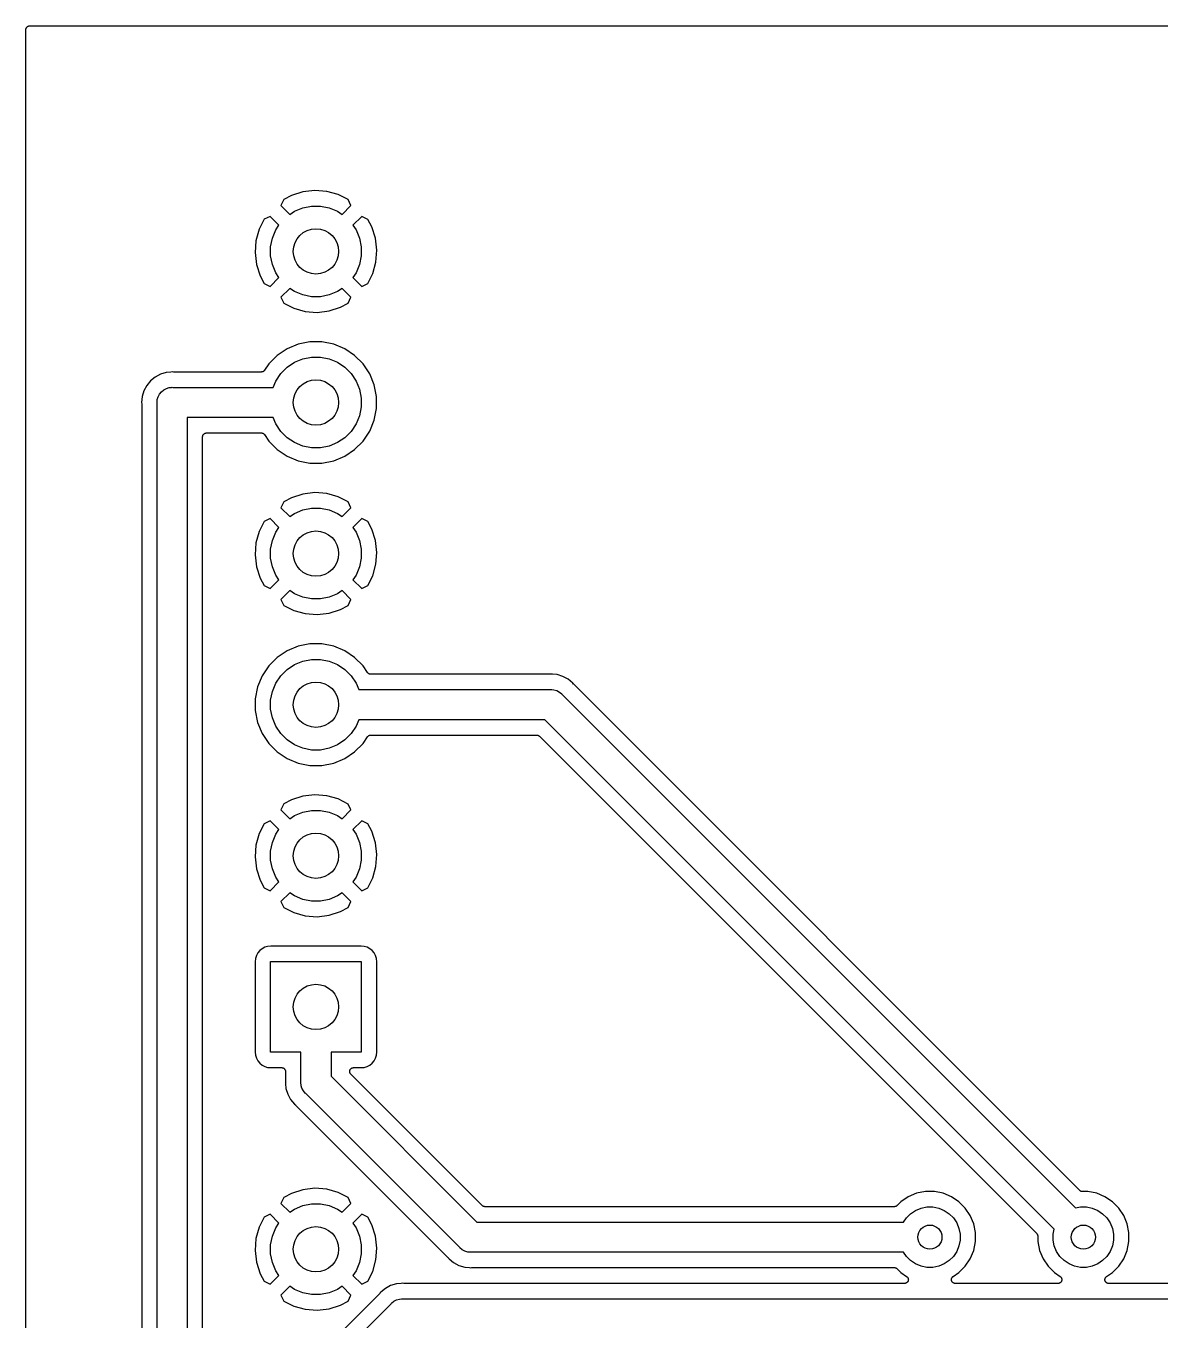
# Model space of a CAD drawing. Extents: x 102 to 177, y -151 to -48.
# Drawn here: x 102.16 to 139.7, y -90.38 to -47.55 of the extents above; entities that cross this region are included whole.
import ezdxf

# ---------------------------------------------------------------- set-up
doc = ezdxf.new("R2010")
doc.units = 0
doc.layers.add('BLACK', color=7, linetype='CONTINUOUS')

msp = doc.modelspace()

# ---------------------------------------------------------------- linework, layer by layer
at = {"layer": 'BLACK', "linetype": 'CONTINUOUS'}
for p, q in [((102.158, -47.6732), (102.159, -47.6613)), ((102.158, -47.6741), (102.158, -47.6732)), ((102.158, -47.6741), (102.158, -47.6741)), ((102.158, -47.6741), (102.158, -47.6741)), ((102.158, -47.675), (102.158, -47.6741)), ((102.158, -150.445), (102.158, -47.675)), ((102.159, -47.6613), (102.161, -47.6495)), ((102.161, -47.6486), (102.164, -47.6372)), ((102.161, -47.649), (102.161, -47.6486)), ((102.161, -47.6495), (102.161, -47.649)), ((102.164, -47.6372), (102.168, -47.6258)), ((102.168, -47.625), (102.174, -47.6145)), ((102.168, -47.6254), (102.168, -47.625)), ((102.168, -47.6258), (102.168, -47.6254)), ((102.174, -47.6145), (102.18, -47.604)), ((102.18, -47.6032), (102.188, -47.5941)), ((102.18, -47.6036), (102.18, -47.6032)), ((102.18, -47.604), (102.18, -47.6036)), ((102.188, -47.5941), (102.196, -47.5849)), ((102.196, -47.5843), (102.205, -47.5768)), ((102.196, -47.5846), (102.196, -47.5843)), ((102.196, -47.5849), (102.196, -47.5846)), ((102.205, -47.5768), (102.215, -47.5692)), ((102.215, -47.5687), (102.226, -47.5632)), ((102.215, -47.569), (102.215, -47.5687)), ((102.215, -47.5692), (102.215, -47.569)), ((102.226, -47.5632), (102.237, -47.5576)), ((102.237, -47.5572), (102.249, -47.5539)), ((102.237, -47.5575), (102.237, -47.5572)), ((102.237, -47.5576), (102.237, -47.5575)), ((102.249, -47.5539), (102.26, -47.5504)), ((102.26, -47.5504), (102.261, -47.5504)), ((102.261, -47.5502), (102.273, -47.5492)), ((102.261, -47.5504), (102.261, -47.5502)), ((102.273, -47.5492), (102.285, -47.548)), ((102.285, -47.548), (177.115, -47.548)), ((111.327, -53.0393), (110.95, -53.1621)), ((111.72, -52.9927), (111.327, -53.0393)), ((112.114, -53.0236), (111.72, -52.9927)), ((112.495, -53.1308), (112.114, -53.0236)), ((110.7, -53.2956), (110.602, -53.493)), ((110.602, -53.493), (110.894, -53.7847)), ((110.95, -53.1621), (110.7, -53.2956)), ((111.322, -53.5676), (111.612, -53.51)), ((111.612, -53.51), (111.908, -53.51)), ((111.908, -53.51), (112.198, -53.5676)), ((112.821, -53.2968), (112.495, -53.1308)), ((112.626, -53.7847), (112.918, -53.493)), ((112.918, -53.493), (112.821, -53.2968)), ((110.047, -53.9491), (109.881, -54.2752)), ((110.243, -53.8522), (110.047, -53.9491)), ((110.535, -54.1439), (110.243, -53.8522)), ((110.894, -53.7847), (111.049, -53.6807)), ((111.049, -53.6807), (111.322, -53.5676)), ((112.198, -53.5676), (112.471, -53.6807)), ((112.471, -53.6807), (112.626, -53.7847)), ((113.277, -53.8522), (112.985, -54.1439)), ((113.474, -53.9498), (113.277, -53.8522)), ((113.608, -54.1996), (113.474, -53.9498)), ((109.881, -54.2752), (109.774, -54.6559)), ((110.318, -54.5725), (110.431, -54.2995)), ((110.431, -54.2995), (110.535, -54.1439)), ((112.985, -54.1439), (113.089, -54.2995)), ((113.089, -54.2995), (113.202, -54.5725)), ((113.731, -54.5769), (113.608, -54.1996)), ((109.774, -54.6559), (109.743, -55.0503)), ((110.26, -54.8623), (110.318, -54.5725)), ((113.202, -54.5725), (113.26, -54.8623)), ((113.777, -54.9697), (113.731, -54.5769)), ((109.743, -55.0503), (109.789, -55.4431)), ((110.26, -55.1577), (110.26, -54.8623)), ((110.318, -55.4475), (110.26, -55.1577)), ((113.26, -55.1577), (113.202, -55.4475)), ((113.26, -54.8623), (113.26, -55.1577)), ((113.746, -55.3641), (113.777, -54.9697)), ((109.789, -55.4431), (109.912, -55.8204)), ((110.431, -55.7205), (110.318, -55.4475)), ((113.202, -55.4475), (113.089, -55.7205)), ((113.639, -55.7448), (113.746, -55.3641)), ((109.912, -55.8204), (110.046, -56.0702)), ((110.046, -56.0702), (110.243, -56.1678)), ((110.243, -56.1678), (110.535, -55.8761)), ((110.535, -55.8761), (110.431, -55.7205)), ((113.089, -55.7205), (112.985, -55.8761)), ((112.985, -55.8761), (113.277, -56.1678)), ((113.277, -56.1678), (113.473, -56.0709)), ((113.473, -56.0709), (113.639, -55.7448)), ((110.894, -56.2353), (110.602, -56.527)), ((110.602, -56.527), (110.699, -56.7232)), ((111.049, -56.3393), (110.894, -56.2353)), ((111.322, -56.4524), (111.049, -56.3393)), ((111.612, -56.51), (111.322, -56.4524)), ((111.908, -56.51), (111.612, -56.51)), ((112.198, -56.4524), (111.908, -56.51)), ((112.471, -56.3393), (112.198, -56.4524)), ((112.626, -56.2353), (112.471, -56.3393)), ((112.918, -56.527), (112.626, -56.2353)), ((112.82, -56.7244), (112.918, -56.527)), ((110.699, -56.7232), (111.025, -56.8892)), ((111.025, -56.8892), (111.406, -56.9964)), ((112.193, -56.9807), (112.57, -56.8579)), ((112.57, -56.8579), (112.82, -56.7244)), ((111.406, -56.9964), (111.8, -57.0273)), ((111.8, -57.0273), (112.193, -56.9807)), ((110.809, -58.2305), (110.48, -58.4503)), ((111.174, -58.0792), (110.809, -58.2305)), ((111.562, -58.002), (111.174, -58.0792)), ((111.958, -58.002), (111.562, -58.002)), ((112.346, -58.0792), (111.958, -58.002)), ((112.711, -58.2305), (112.346, -58.0792)), ((113.04, -58.4503), (112.711, -58.2305)), ((110.48, -58.4503), (110.2, -58.73)), ((111.049, -58.6807), (111.322, -58.5676)), ((111.322, -58.5676), (111.612, -58.51)), ((111.612, -58.51), (111.908, -58.51)), ((111.908, -58.51), (112.198, -58.5676)), ((112.198, -58.5676), (112.471, -58.6807)), ((113.32, -58.73), (113.04, -58.4503)), ((106.612, -59.0742), (106.437, -59.1678)), ((106.802, -59.0166), (106.612, -59.0742)), ((106.957, -59.0014), (106.802, -59.0166)), ((107, -58.9971), (106.957, -59.0014)), ((106.957, -59.0014), (106.957, -59.0014)), ((107.043, -59.0014), (107, -58.9971)), ((107.049, -59.0014), (107.043, -59.0014)), ((107.054, -59.002), (107.049, -59.0014)), ((107.056, -59.002), (107.054, -59.002)), ((109.951, -59.002), (107.056, -59.002)), ((109.962, -59.0008), (109.951, -59.002)), ((109.974, -58.9998), (109.962, -59.0008)), ((109.975, -58.9996), (109.974, -58.9998)), ((109.987, -58.9962), (109.975, -58.9996)), ((109.975, -58.9996), (109.975, -58.9996)), ((109.998, -58.9929), (109.987, -58.9962)), ((109.999, -58.9924), (109.998, -58.9926)), ((109.998, -58.9926), (109.998, -58.9929)), ((110.009, -58.9869), (109.999, -58.9924)), ((110.02, -58.9815), (110.009, -58.9869)), ((110.021, -58.9808), (110.02, -58.9811)), ((110.02, -58.9811), (110.02, -58.9815)), ((110.03, -58.9733), (110.021, -58.9808)), ((110.039, -58.966), (110.03, -58.9733)), ((110.04, -58.9655), (110.039, -58.966)), ((110.048, -58.9561), (110.04, -58.9651)), ((110.04, -58.9651), (110.04, -58.9655)), ((110.055, -58.947), (110.048, -58.9561)), ((110.056, -58.946), (110.055, -58.947)), ((110.2, -58.73), (110.056, -58.9456)), ((110.056, -58.9456), (110.056, -58.946)), ((110.056, -58.946), (110.056, -58.946)), ((110.056, -58.946), (110.056, -58.946)), ((110.431, -59.2995), (110.595, -59.0538)), ((110.595, -59.0538), (110.804, -58.8449)), ((110.804, -58.8449), (111.049, -58.6807)), ((112.471, -58.6807), (112.716, -58.8449)), ((112.716, -58.8449), (112.925, -59.0538)), ((112.925, -59.0538), (113.089, -59.2995)), ((113.539, -59.0589), (113.32, -58.73)), ((113.691, -59.4243), (113.539, -59.0589)), ((106.158, -59.4473), (106.064, -59.6224)), ((106.284, -59.2938), (106.158, -59.4473)), ((106.437, -59.1678), (106.284, -59.2938)), ((106.808, -59.5458), (106.902, -59.5172)), ((106.902, -59.5172), (106.975, -59.51)), ((106.975, -59.51), (107, -59.5076)), ((107, -59.5076), (107.025, -59.51)), ((107.025, -59.51), (110.344, -59.51)), ((110.344, -59.51), (110.431, -59.2995)), ((113.089, -59.2995), (113.202, -59.5725)), ((113.768, -59.8122), (113.691, -59.4243)), ((106.007, -59.8124), (105.987, -60.01)), ((106.064, -59.6224), (106.007, -59.8124)), ((106.498, -60.01), (106.507, -59.912)), ((106.507, -59.912), (106.536, -59.8177)), ((106.536, -59.8177), (106.582, -59.7309)), ((106.582, -59.7309), (106.645, -59.6547)), ((106.645, -59.6547), (106.721, -59.5923)), ((106.721, -59.5923), (106.808, -59.5458)), ((113.202, -59.5725), (113.26, -59.8623)), ((113.26, -59.8623), (113.26, -60.1577)), ((113.768, -60.2078), (113.768, -59.8122)), ((105.987, -60.01), (105.991, -60.0533)), ((105.991, -60.0533), (105.992, -60.0551)), ((105.992, -60.0551), (105.991, -60.0604)), ((105.991, -60.0604), (105.992, -60.0658)), ((105.992, -60.0658), (105.992, -92.9742)), ((106.5, -60.0346), (106.498, -60.01)), ((106.5, -93.0054), (106.5, -60.0346)), ((113.26, -60.1577), (113.202, -60.4475)), ((113.691, -60.5957), (113.768, -60.2078)), ((110.344, -60.51), (107.5, -60.51)), ((107.5, -60.51), (107.5, -92.53)), ((110.431, -60.7205), (110.344, -60.51)), ((110.595, -60.9662), (110.431, -60.7205)), ((113.089, -60.7205), (112.925, -60.9662)), ((113.202, -60.4475), (113.089, -60.7205)), ((113.539, -60.9611), (113.691, -60.5957)), ((108.008, -61.1432), (108.009, -61.1313)), ((108.008, -61.1441), (108.008, -61.1432)), ((108.008, -61.145), (108.008, -61.1441)), ((108.008, -61.1441), (108.008, -61.1441)), ((108.008, -61.1441), (108.008, -61.1441)), ((108.008, -91.895), (108.008, -61.145)), ((108.009, -61.1313), (108.011, -61.1195)), ((108.011, -61.1186), (108.014, -61.1072)), ((108.011, -61.119), (108.011, -61.1186)), ((108.011, -61.1195), (108.011, -61.119)), ((108.014, -61.1072), (108.018, -61.0958)), ((108.018, -61.095), (108.024, -61.0845)), ((108.018, -61.0954), (108.018, -61.095)), ((108.018, -61.0958), (108.018, -61.0954)), ((108.024, -61.0845), (108.03, -61.074)), ((108.03, -61.0732), (108.038, -61.0641)), ((108.03, -61.0736), (108.03, -61.0732)), ((108.03, -61.074), (108.03, -61.0736)), ((108.038, -61.0641), (108.046, -61.0549)), ((108.046, -61.0543), (108.055, -61.0468)), ((108.046, -61.0546), (108.046, -61.0543)), ((108.046, -61.0549), (108.046, -61.0546)), ((108.055, -61.0468), (108.065, -61.0392)), ((108.065, -61.0387), (108.076, -61.0332)), ((108.065, -61.039), (108.065, -61.0387)), ((108.065, -61.0392), (108.065, -61.039)), ((108.076, -61.0332), (108.087, -61.0276)), ((108.087, -61.0272), (108.099, -61.0239)), ((108.087, -61.0275), (108.087, -61.0272)), ((108.087, -61.0276), (108.087, -61.0275)), ((108.099, -61.0239), (108.11, -61.0204)), ((108.11, -61.0204), (108.111, -61.0204)), ((108.111, -61.0202), (108.123, -61.0192)), ((108.111, -61.0204), (108.111, -61.0202)), ((108.123, -61.0192), (108.135, -61.018)), ((108.135, -61.018), (109.951, -61.018)), ((109.951, -61.018), (109.951, -61.018)), ((109.951, -61.018), (109.951, -61.018)), ((109.951, -61.018), (109.951, -61.018)), ((109.951, -61.018), (109.952, -61.018)), ((109.952, -61.018), (109.964, -61.0193)), ((109.964, -61.0193), (109.976, -61.0205)), ((109.976, -61.0205), (109.976, -61.0207)), ((109.976, -61.0207), (109.977, -61.0208)), ((109.977, -61.0208), (109.988, -61.0243)), ((109.988, -61.0243), (110, -61.0278)), ((110, -61.0278), (110, -61.0281)), ((110, -61.0281), (110.001, -61.0283)), ((110.001, -61.0283), (110.011, -61.034)), ((110.011, -61.034), (110.021, -61.0395)), ((110.021, -61.0395), (110.022, -61.0399)), ((110.022, -61.0399), (110.022, -61.0402)), ((110.022, -61.0402), (110.031, -61.0478)), ((110.031, -61.0478), (110.041, -61.0553)), ((110.041, -61.0553), (110.041, -61.0557)), ((110.041, -61.0557), (110.041, -61.0561)), ((110.041, -61.0561), (110.049, -61.0653)), ((110.049, -61.0653), (110.056, -61.0744)), ((110.056, -61.0744), (110.2, -61.29)), ((110.804, -61.1751), (110.595, -60.9662)), ((111.049, -61.3393), (110.804, -61.1751)), ((112.716, -61.1751), (112.471, -61.3393)), ((112.925, -60.9662), (112.716, -61.1751)), ((113.32, -61.29), (113.539, -60.9611)), ((110.2, -61.29), (110.48, -61.5697)), ((110.48, -61.5697), (110.809, -61.7895)), ((111.322, -61.4524), (111.049, -61.3393)), ((111.612, -61.51), (111.322, -61.4524)), ((111.908, -61.51), (111.612, -61.51)), ((112.198, -61.4524), (111.908, -61.51)), ((112.471, -61.3393), (112.198, -61.4524)), ((112.711, -61.7895), (113.04, -61.5697)), ((113.04, -61.5697), (113.32, -61.29)), ((110.809, -61.7895), (111.174, -61.9408)), ((111.174, -61.9408), (111.562, -62.018)), ((111.562, -62.018), (111.958, -62.018)), ((111.958, -62.018), (112.346, -61.9408)), ((112.346, -61.9408), (112.711, -61.7895)), ((110.7, -63.2956), (110.602, -63.493)), ((110.95, -63.1621), (110.7, -63.2956)), ((111.327, -63.0393), (110.95, -63.1621)), ((111.72, -62.9927), (111.327, -63.0393)), ((112.114, -63.0236), (111.72, -62.9927)), ((112.495, -63.1308), (112.114, -63.0236)), ((112.821, -63.2968), (112.495, -63.1308)), ((112.918, -63.493), (112.821, -63.2968)), ((110.602, -63.493), (110.894, -63.7847)), ((110.894, -63.7847), (111.049, -63.6807)), ((111.049, -63.6807), (111.322, -63.5676)), ((111.322, -63.5676), (111.612, -63.51)), ((111.612, -63.51), (111.908, -63.51)), ((111.908, -63.51), (112.198, -63.5676)), ((112.198, -63.5676), (112.471, -63.6807)), ((112.471, -63.6807), (112.626, -63.7847)), ((112.626, -63.7847), (112.918, -63.493)), ((110.047, -63.9491), (109.881, -64.2752)), ((110.243, -63.8522), (110.047, -63.9491)), ((110.535, -64.1439), (110.243, -63.8522)), ((110.431, -64.2995), (110.535, -64.1439)), ((113.277, -63.8522), (112.985, -64.1439)), ((112.985, -64.1439), (113.089, -64.2995)), ((113.474, -63.9498), (113.277, -63.8522)), ((113.608, -64.1996), (113.474, -63.9498)), ((113.731, -64.5769), (113.608, -64.1996)), ((109.774, -64.6559), (109.743, -65.0503)), ((109.881, -64.2752), (109.774, -64.6559)), ((110.26, -64.8623), (110.318, -64.5725)), ((110.318, -64.5725), (110.431, -64.2995)), ((113.089, -64.2995), (113.202, -64.5725)), ((113.202, -64.5725), (113.26, -64.8623)), ((113.777, -64.9697), (113.731, -64.5769)), ((109.743, -65.0503), (109.789, -65.4431)), ((110.26, -65.1577), (110.26, -64.8623)), ((113.26, -64.8623), (113.26, -65.1577)), ((113.746, -65.3641), (113.777, -64.9697)), ((109.789, -65.4431), (109.912, -65.8204)), ((110.318, -65.4475), (110.26, -65.1577)), ((110.431, -65.7205), (110.318, -65.4475)), ((113.202, -65.4475), (113.089, -65.7205)), ((113.26, -65.1577), (113.202, -65.4475)), ((113.639, -65.7448), (113.746, -65.3641)), ((109.912, -65.8204), (110.046, -66.0702)), ((110.243, -66.1678), (110.535, -65.8761)), ((110.535, -65.8761), (110.431, -65.7205)), ((113.089, -65.7205), (112.985, -65.8761)), ((112.985, -65.8761), (113.277, -66.1678)), ((113.473, -66.0709), (113.639, -65.7448)), ((110.046, -66.0702), (110.243, -66.1678)), ((110.894, -66.2353), (110.602, -66.527)), ((111.049, -66.3393), (110.894, -66.2353)), ((111.322, -66.4524), (111.049, -66.3393)), ((112.471, -66.3393), (112.198, -66.4524)), ((112.626, -66.2353), (112.471, -66.3393)), ((112.918, -66.527), (112.626, -66.2353)), ((113.277, -66.1678), (113.473, -66.0709)), ((110.602, -66.527), (110.699, -66.7232)), ((110.699, -66.7232), (111.025, -66.8892)), ((111.612, -66.51), (111.322, -66.4524)), ((111.908, -66.51), (111.612, -66.51)), ((112.198, -66.4524), (111.908, -66.51)), ((112.57, -66.8579), (112.82, -66.7244)), ((112.82, -66.7244), (112.918, -66.527)), ((111.025, -66.8892), (111.406, -66.9964)), ((111.406, -66.9964), (111.8, -67.0273)), ((111.8, -67.0273), (112.193, -66.9807)), ((112.193, -66.9807), (112.57, -66.8579)), ((111.174, -68.0792), (110.809, -68.2305)), ((111.562, -68.002), (111.174, -68.0792)), ((111.958, -68.002), (111.562, -68.002)), ((112.346, -68.0792), (111.958, -68.002)), ((112.711, -68.2305), (112.346, -68.0792)), ((110.48, -68.4503), (110.2, -68.73)), ((110.809, -68.2305), (110.48, -68.4503)), ((111.322, -68.5676), (111.612, -68.51)), ((111.612, -68.51), (111.908, -68.51)), ((111.908, -68.51), (112.198, -68.5676)), ((113.04, -68.4503), (112.711, -68.2305)), ((113.32, -68.73), (113.04, -68.4503)), ((110.2, -68.73), (109.981, -69.0589)), ((110.595, -69.0538), (110.804, -68.8449)), ((110.804, -68.8449), (111.049, -68.6807)), ((111.049, -68.6807), (111.322, -68.5676)), ((112.198, -68.5676), (112.471, -68.6807)), ((112.471, -68.6807), (112.716, -68.8449)), ((112.716, -68.8449), (112.925, -69.0538)), ((113.464, -68.9456), (113.32, -68.73)), ((113.471, -68.9547), (113.464, -68.9456)), ((109.981, -69.0589), (109.829, -69.4243)), ((110.318, -69.5725), (110.431, -69.2995)), ((110.431, -69.2995), (110.595, -69.0538)), ((112.925, -69.0538), (113.089, -69.2995)), ((113.089, -69.2995), (113.176, -69.51)), ((113.479, -68.9639), (113.471, -68.9547)), ((113.479, -68.9642), (113.479, -68.9639)), ((113.479, -68.9647), (113.479, -68.9642)), ((113.489, -68.9722), (113.479, -68.9647)), ((113.498, -68.9798), (113.489, -68.9722)), ((113.498, -68.9801), (113.498, -68.9798)), ((113.499, -68.9805), (113.498, -68.9801)), ((113.509, -68.9861), (113.499, -68.9805)), ((113.519, -68.9917), (113.509, -68.9861)), ((113.52, -68.9919), (113.519, -68.9917)), ((113.52, -68.9922), (113.52, -68.9919)), ((113.532, -68.9956), (113.52, -68.9922)), ((113.543, -68.9992), (113.532, -68.9956)), ((113.544, -68.9993), (113.543, -68.9992)), ((113.544, -68.9995), (113.544, -68.9993)), ((113.556, -69.0007), (113.544, -68.9995)), ((113.568, -69.002), (113.556, -69.0007)), ((113.569, -69.002), (113.568, -69.002)), ((119.484, -69.002), (113.569, -69.002)), ((113.569, -69.002), (113.569, -69.002)), ((113.569, -69.002), (113.569, -69.002)), ((113.569, -69.002), (113.569, -69.002)), ((119.49, -69.0015), (119.484, -69.002)), ((119.495, -69.0015), (119.49, -69.0015)), ((119.497, -69.0014), (119.495, -69.0015)), ((119.54, -68.9971), (119.497, -69.0014)), ((119.583, -69.0014), (119.54, -68.9971)), ((119.738, -69.0166), (119.583, -69.0014)), ((119.583, -69.0014), (119.583, -69.0014)), ((119.928, -69.0742), (119.738, -69.0166)), ((120.103, -69.1678), (119.928, -69.0742)), ((120.256, -69.2938), (120.103, -69.1678)), ((120.284, -69.3274), (120.256, -69.2938)), ((120.288, -69.3312), (120.284, -69.3274)), ((120.291, -69.3354), (120.288, -69.3312)), ((120.292, -69.3367), (120.291, -69.3354)), ((137.04, -86.0848), (120.292, -69.3367)), ((109.829, -69.4243), (109.752, -69.8122)), ((110.26, -69.8623), (110.318, -69.5725)), ((113.176, -69.51), (119.515, -69.51)), ((119.515, -69.51), (119.54, -69.5076)), ((119.54, -69.5076), (119.565, -69.51)), ((119.565, -69.51), (119.638, -69.5172)), ((119.638, -69.5172), (119.732, -69.5458)), ((119.732, -69.5458), (119.819, -69.5923)), ((119.819, -69.5923), (119.895, -69.6547)), ((119.895, -69.6547), (119.911, -69.6738)), ((119.911, -69.6738), (136.899, -86.6623)), ((109.752, -69.8122), (109.752, -70.2078)), ((109.752, -70.2078), (109.829, -70.5957)), ((110.26, -70.1577), (110.26, -69.8623)), ((110.318, -70.4475), (110.26, -70.1577)), ((109.829, -70.5957), (109.981, -70.9611)), ((110.431, -70.7205), (110.318, -70.4475)), ((113.176, -70.51), (113.089, -70.7205)), ((119.333, -70.51), (113.176, -70.51)), ((136.192, -87.3694), (119.333, -70.51)), ((109.981, -70.9611), (110.2, -71.29)), ((110.595, -70.9662), (110.431, -70.7205)), ((110.804, -71.1751), (110.595, -70.9662)), ((112.925, -70.9662), (112.716, -71.1751)), ((113.089, -70.7205), (112.925, -70.9662)), ((113.32, -71.29), (113.464, -71.0744)), ((113.464, -71.074), (113.465, -71.073)), ((113.464, -71.0744), (113.464, -71.074)), ((113.464, -71.074), (113.464, -71.074)), ((113.464, -71.074), (113.464, -71.074)), ((113.465, -71.073), (113.472, -71.0639)), ((113.472, -71.0639), (113.48, -71.0549)), ((113.48, -71.0545), (113.481, -71.054)), ((113.48, -71.0549), (113.48, -71.0545)), ((113.481, -71.054), (113.49, -71.0467)), ((113.49, -71.0467), (113.499, -71.0392)), ((113.499, -71.0392), (113.5, -71.0389)), ((113.5, -71.0385), (113.511, -71.0331)), ((113.5, -71.0389), (113.5, -71.0385)), ((113.511, -71.0331), (113.521, -71.0276)), ((113.521, -71.0276), (113.522, -71.0274)), ((113.522, -71.0271), (113.533, -71.0238)), ((113.522, -71.0274), (113.522, -71.0271)), ((113.533, -71.0238), (113.545, -71.0204)), ((113.545, -71.0204), (113.546, -71.0202)), ((113.545, -71.0204), (113.545, -71.0204)), ((113.546, -71.0202), (113.558, -71.0192)), ((113.558, -71.0192), (113.569, -71.018)), ((113.569, -71.018), (119.07, -71.018)), ((119.07, -71.018), (119.07, -71.018)), ((119.07, -71.018), (119.07, -71.018)), ((119.07, -71.018), (119.07, -71.018)), ((119.07, -71.018), (119.072, -71.018)), ((119.072, -71.018), (119.083, -71.0193)), ((119.083, -71.0193), (119.095, -71.0205)), ((119.095, -71.0205), (119.096, -71.0207)), ((119.096, -71.0207), (119.096, -71.0208)), ((119.096, -71.0208), (119.107, -71.0243)), ((119.107, -71.0243), (119.119, -71.0278)), ((119.119, -71.0278), (119.119, -71.0281)), ((119.119, -71.0281), (119.12, -71.0283)), ((119.12, -71.0283), (119.13, -71.0339)), ((119.13, -71.0339), (119.141, -71.0395)), ((119.141, -71.0395), (119.141, -71.0399)), ((119.141, -71.0399), (119.142, -71.0402)), ((119.142, -71.0402), (119.151, -71.0477)), ((119.151, -71.0477), (119.16, -71.0552)), ((119.16, -71.0552), (135.615, -87.5103)), ((110.2, -71.29), (110.48, -71.5697)), ((111.049, -71.3393), (110.804, -71.1751)), ((111.322, -71.4524), (111.049, -71.3393)), ((111.612, -71.51), (111.322, -71.4524)), ((111.908, -71.51), (111.612, -71.51)), ((112.198, -71.4524), (111.908, -71.51)), ((112.471, -71.3393), (112.198, -71.4524)), ((112.716, -71.1751), (112.471, -71.3393)), ((113.04, -71.5697), (113.32, -71.29)), ((110.48, -71.5697), (110.809, -71.7895)), ((110.809, -71.7895), (111.174, -71.9408)), ((111.174, -71.9408), (111.562, -72.018)), ((111.958, -72.018), (112.346, -71.9408)), ((112.346, -71.9408), (112.711, -71.7895)), ((112.711, -71.7895), (113.04, -71.5697)), ((111.562, -72.018), (111.958, -72.018)), ((110.95, -73.1621), (110.7, -73.2956)), ((111.327, -73.0393), (110.95, -73.1621)), ((111.72, -72.9927), (111.327, -73.0393)), ((112.114, -73.0236), (111.72, -72.9927)), ((112.495, -73.1308), (112.114, -73.0236)), ((112.821, -73.2968), (112.495, -73.1308)), ((110.7, -73.2956), (110.602, -73.493)), ((110.602, -73.493), (110.894, -73.7847)), ((111.049, -73.6807), (111.322, -73.5676)), ((111.322, -73.5676), (111.612, -73.51)), ((111.612, -73.51), (111.908, -73.51)), ((111.908, -73.51), (112.198, -73.5676)), ((112.198, -73.5676), (112.471, -73.6807)), ((112.626, -73.7847), (112.918, -73.493)), ((112.918, -73.493), (112.821, -73.2968)), ((110.047, -73.9491), (109.881, -74.2752)), ((110.243, -73.8522), (110.047, -73.9491)), ((110.535, -74.1439), (110.243, -73.8522)), ((110.894, -73.7847), (111.049, -73.6807)), ((112.471, -73.6807), (112.626, -73.7847)), ((113.277, -73.8522), (112.985, -74.1439)), ((113.474, -73.9498), (113.277, -73.8522)), ((113.608, -74.1996), (113.474, -73.9498)), ((109.881, -74.2752), (109.774, -74.6559)), ((110.318, -74.5725), (110.431, -74.2995)), ((110.431, -74.2995), (110.535, -74.1439)), ((112.985, -74.1439), (113.089, -74.2995)), ((113.089, -74.2995), (113.202, -74.5725)), ((113.731, -74.5769), (113.608, -74.1996)), ((109.774, -74.6559), (109.743, -75.0503)), ((110.26, -74.8623), (110.318, -74.5725)), ((110.26, -75.1577), (110.26, -74.8623)), ((113.202, -74.5725), (113.26, -74.8623)), ((113.26, -74.8623), (113.26, -75.1577)), ((113.777, -74.9697), (113.731, -74.5769)), ((109.743, -75.0503), (109.789, -75.4431)), ((110.318, -75.4475), (110.26, -75.1577)), ((113.26, -75.1577), (113.202, -75.4475)), ((113.639, -75.7448), (113.746, -75.3641)), ((113.746, -75.3641), (113.777, -74.9697)), ((109.789, -75.4431), (109.912, -75.8204)), ((110.431, -75.7205), (110.318, -75.4475)), ((110.535, -75.8761), (110.431, -75.7205)), ((113.089, -75.7205), (112.985, -75.8761)), ((113.202, -75.4475), (113.089, -75.7205)), ((113.473, -76.0709), (113.639, -75.7448)), ((109.912, -75.8204), (110.046, -76.0702)), ((110.046, -76.0702), (110.243, -76.1678)), ((110.243, -76.1678), (110.535, -75.8761)), ((112.985, -75.8761), (113.277, -76.1678)), ((113.277, -76.1678), (113.473, -76.0709)), ((110.894, -76.2353), (110.602, -76.527)), ((110.602, -76.527), (110.699, -76.7232)), ((111.049, -76.3393), (110.894, -76.2353)), ((111.322, -76.4524), (111.049, -76.3393)), ((111.612, -76.51), (111.322, -76.4524)), ((111.908, -76.51), (111.612, -76.51)), ((112.198, -76.4524), (111.908, -76.51)), ((112.471, -76.3393), (112.198, -76.4524)), ((112.626, -76.2353), (112.471, -76.3393)), ((112.918, -76.527), (112.626, -76.2353)), ((112.82, -76.7244), (112.918, -76.527)), ((110.699, -76.7232), (111.025, -76.8892)), ((111.025, -76.8892), (111.406, -76.9964)), ((111.406, -76.9964), (111.8, -77.0273)), ((111.8, -77.0273), (112.193, -76.9807)), ((112.193, -76.9807), (112.57, -76.8579)), ((112.57, -76.8579), (112.82, -76.7244)), ((109.788, -78.3147), (109.759, -78.4104)), ((109.836, -78.2264), (109.788, -78.3147)), ((109.899, -78.1491), (109.836, -78.2264)), ((109.976, -78.0856), (109.899, -78.1491)), ((110.065, -78.0384), (109.976, -78.0856)), ((110.16, -78.0094), (110.065, -78.0384)), ((110.266, -77.9989), (110.16, -78.0094)), ((113.254, -77.9989), (110.266, -77.9989)), ((113.36, -78.0093), (113.254, -77.9989)), ((113.455, -78.0384), (113.36, -78.0093)), ((113.544, -78.0856), (113.455, -78.0384)), ((113.621, -78.1491), (113.544, -78.0856)), ((113.684, -78.2264), (113.621, -78.1491)), ((113.732, -78.3147), (113.684, -78.2264)), ((113.761, -78.4104), (113.732, -78.3147)), ((109.759, -78.4104), (109.749, -78.5162)), ((109.749, -78.5162), (109.749, -81.5038)), ((110.26, -81.51), (110.26, -78.51)), ((110.26, -78.51), (113.26, -78.51)), ((113.26, -78.51), (113.26, -81.51)), ((113.771, -78.5162), (113.761, -78.4104)), ((113.771, -81.5038), (113.771, -78.5162)), ((109.749, -81.5038), (109.759, -81.6096)), ((109.759, -81.6096), (109.788, -81.7053)), ((109.788, -81.7053), (109.836, -81.7936)), ((109.836, -81.7936), (109.899, -81.8709)), ((111.26, -81.51), (110.26, -81.51)), ((111.26, -82.4854), (111.26, -81.51)), ((113.26, -81.51), (112.26, -81.51)), ((112.26, -81.51), (112.26, -82.3029)), ((113.621, -81.8709), (113.684, -81.7936)), ((113.684, -81.7936), (113.732, -81.7053)), ((113.732, -81.7053), (113.761, -81.6096)), ((113.761, -81.6096), (113.771, -81.5038)), ((109.899, -81.8709), (109.976, -81.9344)), ((109.976, -81.9344), (110.065, -81.9816)), ((110.065, -81.9816), (110.16, -82.0106)), ((110.16, -82.0106), (110.266, -82.0211)), ((110.266, -82.0211), (110.625, -82.0211)), ((110.625, -82.0211), (110.626, -82.0211)), ((110.626, -82.0211), (110.626, -82.0211)), ((110.626, -82.0211), (110.626, -82.0211)), ((110.626, -82.0211), (110.627, -82.0211)), ((110.627, -82.0211), (110.639, -82.0224)), ((110.639, -82.0224), (110.651, -82.0237)), ((110.651, -82.0237), (110.651, -82.0238)), ((110.651, -82.0238), (110.651, -82.0238)), ((110.651, -82.0238), (110.663, -82.0275)), ((110.663, -82.0275), (110.674, -82.031)), ((110.674, -82.031), (110.675, -82.0312)), ((110.675, -82.0312), (110.675, -82.0313)), ((110.675, -82.0313), (110.685, -82.0371)), ((110.685, -82.0371), (110.696, -82.0428)), ((110.696, -82.0428), (110.696, -82.0431)), ((110.696, -82.0431), (110.697, -82.0433)), ((110.697, -82.0433), (110.706, -82.051)), ((110.706, -82.051), (110.715, -82.0586)), ((110.715, -82.0586), (110.715, -82.0589)), ((110.715, -82.0589), (110.716, -82.0592)), ((110.716, -82.0592), (110.723, -82.0685)), ((110.723, -82.0685), (110.731, -82.0778)), ((110.731, -82.0778), (110.731, -82.0782)), ((110.731, -82.0782), (110.731, -82.0785)), ((110.731, -82.0785), (110.737, -82.0891)), ((110.737, -82.0891), (110.742, -82.0997)), ((110.742, -82.0997), (110.743, -82.1001)), ((110.743, -82.1001), (110.743, -82.1005)), ((110.743, -82.1005), (110.746, -82.1119)), ((110.746, -82.1119), (110.75, -82.1234)), ((110.75, -82.1234), (110.75, -82.1238)), ((110.75, -82.1238), (110.75, -82.1243)), ((110.75, -82.1243), (110.751, -82.1362)), ((110.751, -82.1362), (110.752, -82.1481)), ((110.752, -82.1481), (110.752, -82.4542)), ((112.876, -82.1467), (112.878, -82.1347)), ((112.876, -82.147), (112.876, -82.1467)), ((112.876, -82.1472), (112.876, -82.147)), ((112.877, -82.1592), (112.876, -82.1472)), ((112.878, -82.1714), (112.877, -82.1592)), ((112.878, -82.1347), (112.879, -82.1225)), ((112.878, -82.1716), (112.878, -82.1714)), ((112.878, -82.1719), (112.878, -82.1716)), ((112.882, -82.1834), (112.878, -82.1719)), ((112.879, -82.1221), (112.883, -82.1105)), ((112.879, -82.1223), (112.879, -82.1221)), ((112.879, -82.1225), (112.879, -82.1223)), ((112.885, -82.1952), (112.882, -82.1834)), ((112.883, -82.1105), (112.886, -82.0989)), ((112.885, -82.1954), (112.885, -82.1952)), ((112.885, -82.1956), (112.885, -82.1954)), ((112.891, -82.2064), (112.885, -82.1956)), ((112.886, -82.0984), (112.892, -82.0876)), ((112.886, -82.0987), (112.886, -82.0984)), ((112.886, -82.0989), (112.886, -82.0987)), ((112.897, -82.2172), (112.891, -82.2064)), ((112.892, -82.0876), (112.898, -82.0771)), ((112.897, -82.2174), (112.897, -82.2172)), ((112.897, -82.2176), (112.897, -82.2174)), ((112.905, -82.2271), (112.897, -82.2176)), ((112.898, -82.0767), (112.906, -82.0673)), ((112.898, -82.0769), (112.898, -82.0767)), ((112.898, -82.0771), (112.898, -82.0769)), ((112.912, -82.2366), (112.905, -82.2271)), ((112.906, -82.0673), (112.914, -82.058)), ((112.914, -82.0576), (112.924, -82.0499)), ((112.914, -82.0578), (112.914, -82.0576)), ((112.914, -82.058), (112.914, -82.0578)), ((112.924, -82.0499), (112.933, -82.0423)), ((112.933, -82.042), (112.944, -82.0364)), ((112.933, -82.0422), (112.933, -82.042)), ((112.933, -82.0423), (112.933, -82.0422)), ((112.944, -82.0364), (112.955, -82.0307)), ((112.955, -82.0305), (112.967, -82.027)), ((112.955, -82.0306), (112.955, -82.0305)), ((112.955, -82.0307), (112.955, -82.0306)), ((112.967, -82.027), (112.979, -82.0235)), ((112.979, -82.0234), (112.991, -82.0223)), ((112.979, -82.0235), (112.979, -82.0234)), ((112.979, -82.0235), (112.979, -82.0235)), ((112.991, -82.0223), (113.003, -82.0211)), ((113.003, -82.0211), (113.254, -82.0211)), ((113.254, -82.0211), (113.36, -82.0106)), ((113.36, -82.0106), (113.455, -81.9816)), ((113.455, -81.9816), (113.544, -81.9344)), ((113.544, -81.9344), (113.621, -81.8709)), ((110.751, -82.4667), (110.747, -82.51)), ((110.747, -82.51), (110.751, -82.5533)), ((110.752, -82.456), (110.751, -82.4613)), ((110.751, -82.4613), (110.751, -82.4667)), ((110.751, -82.5533), (110.767, -82.7076)), ((110.752, -82.4542), (110.752, -82.456)), ((111.258, -82.51), (111.26, -82.4854)), ((111.267, -82.608), (111.258, -82.51)), ((111.271, -82.6217), (111.267, -82.608)), ((111.296, -82.7023), (111.271, -82.6217)), ((112.26, -82.3029), (117.087, -87.13)), ((112.912, -82.2369), (112.912, -82.2366)), ((112.913, -82.2379), (112.912, -82.2369)), ((112.912, -82.2369), (112.912, -82.2369)), ((112.912, -82.2369), (112.912, -82.2369)), ((117.26, -86.5848), (112.913, -82.2379)), ((110.767, -82.7076), (110.824, -82.8976)), ((110.824, -82.8976), (110.918, -83.0727)), ((110.918, -83.0727), (111.044, -83.2262)), ((111.342, -82.7891), (111.296, -82.7023)), ((111.405, -82.8653), (111.342, -82.7891)), ((111.424, -82.8809), (111.405, -82.8653)), ((116.509, -87.9662), (111.424, -82.8809)), ((111.044, -83.2262), (111.077, -83.2538)), ((111.077, -83.2538), (111.079, -83.255)), ((111.079, -83.255), (111.083, -83.2588)), ((111.083, -83.2588), (111.087, -83.2622)), ((111.087, -83.2622), (116.128, -88.3033)), ((111.327, -86.0593), (110.95, -86.1821)), ((111.72, -86.0127), (111.327, -86.0593)), ((112.114, -86.0436), (111.72, -86.0127)), ((112.495, -86.1508), (112.114, -86.0436)), ((110.7, -86.3156), (110.602, -86.513)), ((110.95, -86.1821), (110.7, -86.3156)), ((112.821, -86.3168), (112.495, -86.1508)), ((112.918, -86.513), (112.821, -86.3168)), ((131.119, -86.4587), (130.993, -86.5848)), ((131.366, -86.2936), (131.119, -86.4587)), ((131.64, -86.18), (131.366, -86.2936)), ((131.931, -86.122), (131.64, -86.18)), ((132.229, -86.122), (131.931, -86.122)), ((132.52, -86.18), (132.229, -86.122)), ((132.794, -86.2936), (132.52, -86.18)), ((133.041, -86.4587), (132.794, -86.2936)), ((133.251, -86.6687), (133.041, -86.4587)), ((137.049, -86.0922), (137.04, -86.0848)), ((137.058, -86.0998), (137.049, -86.0922)), ((137.059, -86.1001), (137.058, -86.0998)), ((137.059, -86.1005), (137.059, -86.1001)), ((137.07, -86.1061), (137.059, -86.1005)), ((137.08, -86.1117), (137.07, -86.1061)), ((137.081, -86.1119), (137.08, -86.1117)), ((137.081, -86.1122), (137.081, -86.1119)), ((137.092, -86.1157), (137.081, -86.1122)), ((137.104, -86.1192), (137.092, -86.1157)), ((137.104, -86.1193), (137.104, -86.1192)), ((137.105, -86.1195), (137.104, -86.1193)), ((137.117, -86.1207), (137.105, -86.1195)), ((137.128, -86.122), (137.117, -86.1207)), ((137.13, -86.122), (137.128, -86.122)), ((137.309, -86.122), (137.13, -86.122)), ((137.13, -86.122), (137.13, -86.122)), ((137.13, -86.122), (137.13, -86.122)), ((137.13, -86.122), (137.13, -86.122)), ((137.6, -86.18), (137.309, -86.122)), ((137.874, -86.2936), (137.6, -86.18)), ((138.121, -86.4587), (137.874, -86.2936)), ((138.331, -86.6687), (138.121, -86.4587)), ((110.243, -86.8722), (110.047, -86.9691)), ((110.535, -87.1639), (110.243, -86.8722)), ((110.602, -86.513), (110.894, -86.8047)), ((110.894, -86.8047), (111.049, -86.7007)), ((111.049, -86.7007), (111.322, -86.5876)), ((111.322, -86.5876), (111.612, -86.53)), ((111.612, -86.53), (111.908, -86.53)), ((111.908, -86.53), (112.198, -86.5876)), ((112.198, -86.5876), (112.471, -86.7007)), ((112.471, -86.7007), (112.626, -86.8047)), ((112.626, -86.8047), (112.918, -86.513)), ((113.277, -86.8722), (112.985, -87.1639)), ((113.474, -86.9698), (113.277, -86.8722)), ((117.269, -86.5922), (117.26, -86.5848)), ((117.278, -86.5998), (117.269, -86.5922)), ((117.279, -86.6001), (117.278, -86.5998)), ((117.279, -86.6005), (117.279, -86.6001)), ((117.29, -86.6061), (117.279, -86.6005)), ((117.3, -86.6117), (117.29, -86.6061)), ((117.301, -86.6119), (117.3, -86.6117)), ((117.301, -86.6122), (117.301, -86.6119)), ((117.312, -86.6157), (117.301, -86.6122)), ((117.324, -86.6192), (117.312, -86.6157)), ((117.324, -86.6193), (117.324, -86.6192)), ((117.325, -86.6195), (117.324, -86.6193)), ((117.337, -86.6207), (117.325, -86.6195)), ((117.348, -86.622), (117.337, -86.6207)), ((117.35, -86.622), (117.348, -86.622)), ((130.903, -86.622), (117.35, -86.622)), ((117.35, -86.622), (117.35, -86.622)), ((117.35, -86.622), (117.35, -86.622)), ((117.35, -86.622), (117.35, -86.622)), ((130.914, -86.6209), (130.903, -86.622)), ((130.926, -86.6198), (130.914, -86.6209)), ((130.927, -86.6196), (130.926, -86.6198)), ((130.939, -86.6162), (130.927, -86.6196)), ((130.927, -86.6196), (130.927, -86.6196)), ((130.95, -86.6129), (130.939, -86.6162)), ((130.951, -86.6126), (130.95, -86.6129)), ((130.962, -86.6069), (130.951, -86.6124)), ((130.951, -86.6124), (130.951, -86.6126)), ((130.972, -86.6015), (130.962, -86.6069)), ((130.973, -86.6008), (130.972, -86.6011)), ((130.972, -86.6011), (130.972, -86.6015)), ((130.982, -86.5934), (130.973, -86.6008)), ((130.991, -86.586), (130.982, -86.5934)), ((130.992, -86.5851), (130.991, -86.586)), ((130.993, -86.5848), (130.992, -86.5851)), ((130.992, -86.5851), (130.992, -86.5851)), ((130.992, -86.5851), (130.992, -86.5851)), ((131.303, -86.9925), (131.443, -86.8532)), ((131.443, -86.8532), (131.606, -86.7438)), ((131.606, -86.7438), (131.788, -86.6684)), ((131.788, -86.6684), (131.982, -86.63)), ((131.982, -86.63), (132.178, -86.63)), ((132.178, -86.63), (132.372, -86.6684)), ((132.372, -86.6684), (132.554, -86.7438)), ((132.554, -86.7438), (132.717, -86.8532)), ((132.717, -86.8532), (132.857, -86.9925)), ((133.416, -86.9157), (133.251, -86.6687)), ((133.53, -87.1901), (133.416, -86.9157)), ((136.899, -86.6623), (137.062, -86.63)), ((137.062, -86.63), (137.258, -86.63)), ((137.258, -86.63), (137.452, -86.6684)), ((137.452, -86.6684), (137.634, -86.7438)), ((137.634, -86.7438), (137.797, -86.8532)), ((137.797, -86.8532), (137.937, -86.9925)), ((138.496, -86.9157), (138.331, -86.6687)), ((138.61, -87.1901), (138.496, -86.9157)), ((109.881, -87.2952), (109.774, -87.6759)), ((110.047, -86.9691), (109.881, -87.2952)), ((110.318, -87.5925), (110.431, -87.3195)), ((110.431, -87.3195), (110.535, -87.1639)), ((112.985, -87.1639), (113.089, -87.3195)), ((113.089, -87.3195), (113.202, -87.5925)), ((113.608, -87.2196), (113.474, -86.9698)), ((113.731, -87.5969), (113.608, -87.2196)), ((117.087, -87.13), (131.211, -87.13)), ((131.211, -87.13), (131.303, -86.9925)), ((132.857, -86.9925), (132.966, -87.1563)), ((132.966, -87.1563), (133.042, -87.3383)), ((133.042, -87.3383), (133.08, -87.5315)), ((133.588, -87.4815), (133.53, -87.1901)), ((137.937, -86.9925), (138.046, -87.1563)), ((138.046, -87.1563), (138.122, -87.3383)), ((138.122, -87.3383), (138.16, -87.5315)), ((138.668, -87.4815), (138.61, -87.1901)), ((109.774, -87.6759), (109.743, -88.0703)), ((110.26, -87.8823), (110.318, -87.5925)), ((113.202, -87.5925), (113.26, -87.8823)), ((113.777, -87.9897), (113.731, -87.5969)), ((133.08, -87.7285), (133.042, -87.9217)), ((133.08, -87.5315), (133.08, -87.7285)), ((133.53, -88.0699), (133.588, -87.7785)), ((133.588, -87.7785), (133.588, -87.4815)), ((135.615, -87.5103), (135.615, -87.5106)), ((135.615, -87.5106), (135.615, -87.5106)), ((135.615, -87.5106), (135.615, -87.5107)), ((135.615, -87.5107), (135.616, -87.5116)), ((135.616, -87.5116), (135.623, -87.5208)), ((135.623, -87.5208), (135.631, -87.5299)), ((135.631, -87.5299), (135.631, -87.5304)), ((135.631, -87.5304), (135.632, -87.531)), ((135.632, -87.531), (135.637, -87.5414)), ((135.637, -87.5414), (135.642, -87.5517)), ((135.642, -87.5517), (135.643, -87.5524)), ((135.643, -87.5524), (135.643, -87.553)), ((135.643, -87.553), (135.646, -87.5643)), ((135.646, -87.5643), (135.65, -87.5755)), ((135.65, -87.5755), (135.65, -87.5761)), ((135.65, -87.5761), (135.65, -87.5768)), ((135.65, -87.5768), (135.651, -87.5885)), ((135.651, -87.5885), (135.652, -87.6001)), ((135.652, -87.6001), (135.652, -87.7785)), ((135.652, -87.7785), (135.71, -88.0699)), ((136.16, -87.5315), (136.192, -87.3694)), ((136.16, -87.7285), (136.16, -87.5315)), ((136.198, -87.9217), (136.16, -87.7285)), ((138.16, -87.7285), (138.122, -87.9217)), ((138.16, -87.5315), (138.16, -87.7285)), ((138.61, -88.0699), (138.668, -87.7785)), ((138.668, -87.7785), (138.668, -87.4815)), ((109.743, -88.0703), (109.789, -88.4631)), ((110.26, -88.1777), (110.26, -87.8823)), ((110.318, -88.4675), (110.26, -88.1777)), ((113.26, -88.1777), (113.202, -88.4675)), ((113.26, -87.8823), (113.26, -88.1777)), ((113.746, -88.3841), (113.777, -87.9897)), ((116.525, -87.9853), (116.509, -87.9662)), ((116.601, -88.0477), (116.525, -87.9853)), ((116.67, -88.0845), (116.601, -88.0477)), ((116.684, -88.0924), (116.67, -88.0845)), ((116.688, -88.0942), (116.684, -88.0924)), ((116.782, -88.1228), (116.688, -88.0942)), ((116.855, -88.13), (116.782, -88.1228)), ((116.88, -88.1324), (116.855, -88.13)), ((116.855, -88.13), (116.855, -88.13)), ((116.905, -88.13), (116.88, -88.1324)), ((131.211, -88.13), (116.905, -88.13)), ((131.303, -88.2675), (131.211, -88.13)), ((132.966, -88.1037), (132.857, -88.2675)), ((133.042, -87.9217), (132.966, -88.1037)), ((133.416, -88.3443), (133.53, -88.0699)), ((135.71, -88.0699), (135.824, -88.3443)), ((136.274, -88.1037), (136.198, -87.9217)), ((136.383, -88.2675), (136.274, -88.1037)), ((138.046, -88.1037), (137.937, -88.2675)), ((138.122, -87.9217), (138.046, -88.1037)), ((138.496, -88.3443), (138.61, -88.0699)), ((109.789, -88.4631), (109.912, -88.8404)), ((110.431, -88.7405), (110.318, -88.4675)), ((113.202, -88.4675), (113.089, -88.7405)), ((113.639, -88.7648), (113.746, -88.3841)), ((116.128, -88.3033), (116.129, -88.3046)), ((116.129, -88.3046), (116.132, -88.3088)), ((116.132, -88.3088), (116.136, -88.3126)), ((116.136, -88.3126), (116.164, -88.3462)), ((116.164, -88.3462), (116.317, -88.4722)), ((116.317, -88.4722), (116.492, -88.5658)), ((116.492, -88.5658), (116.682, -88.6234)), ((116.682, -88.6234), (116.837, -88.6386)), ((116.837, -88.6386), (116.837, -88.6386)), ((116.837, -88.6386), (116.88, -88.6429)), ((116.88, -88.6429), (116.923, -88.6386)), ((116.923, -88.6386), (116.925, -88.6384)), ((116.925, -88.6384), (116.93, -88.6385)), ((116.93, -88.6385), (116.936, -88.638)), ((116.936, -88.638), (130.903, -88.638)), ((130.903, -88.638), (130.903, -88.638)), ((130.903, -88.638), (130.903, -88.638)), ((130.903, -88.638), (130.903, -88.638)), ((130.903, -88.638), (130.905, -88.638)), ((130.905, -88.638), (130.916, -88.6393)), ((130.916, -88.6393), (130.928, -88.6405)), ((130.928, -88.6405), (130.929, -88.6407)), ((130.929, -88.6407), (130.929, -88.6408)), ((130.929, -88.6408), (130.94, -88.6443)), ((130.94, -88.6443), (130.952, -88.6478)), ((130.952, -88.6478), (130.952, -88.6481)), ((130.952, -88.6481), (130.953, -88.6483)), ((130.953, -88.6483), (130.963, -88.6539)), ((131.443, -88.4068), (131.303, -88.2675)), ((131.606, -88.5162), (131.443, -88.4068)), ((131.788, -88.5916), (131.606, -88.5162)), ((131.982, -88.63), (131.788, -88.5916)), ((132.178, -88.63), (131.982, -88.63)), ((132.372, -88.5916), (132.178, -88.63)), ((132.554, -88.5162), (132.372, -88.5916)), ((132.717, -88.4068), (132.554, -88.5162)), ((132.857, -88.2675), (132.717, -88.4068)), ((133.041, -88.8013), (133.251, -88.5913)), ((133.251, -88.5913), (133.416, -88.3443)), ((135.824, -88.3443), (135.989, -88.5913)), ((135.989, -88.5913), (136.199, -88.8013)), ((136.523, -88.4068), (136.383, -88.2675)), ((136.686, -88.5162), (136.523, -88.4068)), ((136.868, -88.5916), (136.686, -88.5162)), ((137.062, -88.63), (136.868, -88.5916)), ((137.258, -88.63), (137.062, -88.63)), ((137.452, -88.5916), (137.258, -88.63)), ((137.634, -88.5162), (137.452, -88.5916)), ((137.797, -88.4068), (137.634, -88.5162)), ((137.937, -88.2675), (137.797, -88.4068)), ((138.121, -88.8013), (138.331, -88.5913)), ((138.331, -88.5913), (138.496, -88.3443)), ((109.912, -88.8404), (110.046, -89.0902)), ((110.243, -89.1878), (110.535, -88.8961)), ((110.535, -88.8961), (110.431, -88.7405)), ((113.089, -88.7405), (112.985, -88.8961)), ((112.985, -88.8961), (113.277, -89.1878)), ((113.473, -89.0909), (113.639, -88.7648)), ((130.963, -88.6539), (130.973, -88.6595)), ((130.973, -88.6595), (130.974, -88.6599)), ((130.974, -88.6599), (130.975, -88.6602)), ((130.975, -88.6602), (130.983, -88.6677)), ((130.983, -88.6677), (130.993, -88.6752)), ((130.993, -88.6752), (131.119, -88.8013)), ((131.119, -88.8013), (131.31, -88.9294)), ((131.31, -88.9294), (131.312, -88.9302)), ((131.312, -88.9302), (131.312, -88.9302)), ((131.312, -88.9302), (131.312, -88.9302)), ((131.312, -88.9302), (131.312, -88.9304)), ((131.312, -88.9304), (131.321, -88.9383)), ((131.321, -88.9383), (131.331, -88.9461)), ((131.331, -88.9461), (131.331, -88.9463)), ((131.331, -88.9463), (131.331, -88.9464)), ((131.331, -88.9464), (131.338, -88.956)), ((131.338, -88.956), (131.346, -88.9655)), ((131.346, -88.9655), (131.346, -88.9656)), ((131.346, -88.9656), (131.346, -88.9657)), ((131.346, -88.9657), (131.352, -88.9767)), ((131.352, -88.9767), (131.358, -88.9874)), ((131.361, -89.0725), (131.357, -89.0842)), ((131.358, -88.9874), (131.358, -88.9876)), ((131.358, -88.9876), (131.358, -88.9877)), ((131.358, -88.9877), (131.361, -88.9995)), ((131.361, -88.9995), (131.365, -89.0112)), ((131.364, -89.0609), (131.361, -89.0725)), ((131.365, -89.0486), (131.364, -89.0605)), ((131.364, -89.0605), (131.364, -89.0607)), ((131.364, -89.0607), (131.364, -89.0609)), ((131.365, -89.0112), (131.365, -89.0114)), ((131.365, -89.0114), (131.365, -89.0115)), ((131.365, -89.0115), (131.366, -89.0239)), ((131.367, -89.0362), (131.365, -89.0486)), ((131.366, -89.0239), (131.367, -89.0359)), ((131.367, -89.0359), (131.367, -89.036)), ((131.367, -89.036), (131.367, -89.0362)), ((132.793, -89.0341), (132.794, -89.0218)), ((132.793, -89.0343), (132.793, -89.0341)), ((132.793, -89.0344), (132.793, -89.0343)), ((132.794, -89.0468), (132.793, -89.0344)), ((132.794, -89.0218), (132.796, -89.0098)), ((132.795, -89.0588), (132.794, -89.0468)), ((132.795, -89.059), (132.795, -89.0588)), ((132.796, -89.0591), (132.795, -89.059)), ((132.796, -89.0095), (132.799, -88.9977)), ((132.796, -89.0096), (132.796, -89.0095)), ((132.796, -89.0098), (132.796, -89.0096)), ((132.799, -89.0709), (132.796, -89.0591)), ((132.799, -88.9977), (132.803, -88.9861)), ((132.802, -89.0826), (132.799, -89.0709)), ((132.803, -88.9858), (132.809, -88.9749)), ((132.803, -88.9859), (132.803, -88.9858)), ((132.803, -88.9861), (132.803, -88.9859)), ((132.809, -88.9749), (132.815, -88.9643)), ((132.815, -88.964), (132.823, -88.9543)), ((132.815, -88.9641), (132.815, -88.964)), ((132.815, -88.9643), (132.815, -88.9641)), ((132.823, -88.9543), (132.83, -88.9451)), ((132.83, -88.9451), (132.831, -88.945)), ((132.831, -88.9449), (132.84, -88.9371)), ((132.831, -88.945), (132.831, -88.9449)), ((132.84, -88.9371), (132.85, -88.9294)), ((132.85, -88.9294), (133.041, -88.8013)), ((136.199, -88.8013), (136.39, -88.9294)), ((136.39, -88.9294), (136.392, -88.9302)), ((136.392, -88.9302), (136.392, -88.9302)), ((136.392, -88.9302), (136.392, -88.9302)), ((136.392, -88.9302), (136.392, -88.9304)), ((136.392, -88.9304), (136.401, -88.9383)), ((136.401, -88.9383), (136.411, -88.9461)), ((136.411, -88.9461), (136.411, -88.9463)), ((136.411, -88.9463), (136.411, -88.9464)), ((136.411, -88.9464), (136.418, -88.956)), ((136.418, -88.956), (136.426, -88.9655)), ((136.426, -88.9655), (136.426, -88.9656)), ((136.426, -88.9656), (136.426, -88.9657)), ((136.426, -88.9657), (136.432, -88.9767)), ((136.432, -88.9767), (136.438, -88.9874)), ((136.441, -89.0725), (136.437, -89.0842)), ((136.438, -88.9874), (136.438, -88.9876)), ((136.438, -88.9876), (136.438, -88.9877)), ((136.438, -88.9877), (136.441, -88.9995)), ((136.441, -88.9995), (136.445, -89.0112)), ((136.444, -89.0609), (136.441, -89.0725)), ((136.445, -89.0486), (136.444, -89.0605)), ((136.444, -89.0605), (136.444, -89.0607)), ((136.444, -89.0607), (136.444, -89.0609)), ((136.445, -89.0112), (136.445, -89.0114)), ((136.445, -89.0114), (136.445, -89.0115)), ((136.445, -89.0115), (136.446, -89.0239)), ((136.447, -89.0362), (136.445, -89.0486)), ((136.446, -89.0239), (136.447, -89.0359)), ((136.447, -89.0359), (136.447, -89.036)), ((136.447, -89.036), (136.447, -89.0362)), ((137.873, -89.0341), (137.874, -89.0218)), ((137.873, -89.0343), (137.873, -89.0341)), ((137.873, -89.0344), (137.873, -89.0343)), ((137.874, -89.0468), (137.873, -89.0344)), ((137.874, -89.0218), (137.876, -89.0098)), ((137.875, -89.0588), (137.874, -89.0468)), ((137.875, -89.059), (137.875, -89.0588)), ((137.876, -89.0591), (137.875, -89.059)), ((137.876, -89.0095), (137.879, -88.9977)), ((137.876, -89.0096), (137.876, -89.0095)), ((137.876, -89.0098), (137.876, -89.0096)), ((137.879, -89.0709), (137.876, -89.0591)), ((137.879, -88.9977), (137.883, -88.9861)), ((137.882, -89.0826), (137.879, -89.0709)), ((137.883, -88.9858), (137.889, -88.9749)), ((137.883, -88.9859), (137.883, -88.9858)), ((137.883, -88.9861), (137.883, -88.9859)), ((137.889, -88.9749), (137.895, -88.9643)), ((137.895, -88.964), (137.903, -88.9543)), ((137.895, -88.9641), (137.895, -88.964)), ((137.895, -88.9643), (137.895, -88.9641)), ((137.903, -88.9543), (137.91, -88.9451)), ((137.91, -88.9451), (137.911, -88.945)), ((137.911, -88.9449), (137.92, -88.9371)), ((137.911, -88.945), (137.911, -88.9449)), ((137.92, -88.9371), (137.93, -88.9294)), ((137.93, -88.9294), (138.121, -88.8013)), ((110.046, -89.0902), (110.243, -89.1878)), ((110.894, -89.2553), (110.602, -89.547)), ((111.049, -89.3593), (110.894, -89.2553)), ((111.322, -89.4724), (111.049, -89.3593)), ((111.612, -89.53), (111.322, -89.4724)), ((112.198, -89.4724), (111.908, -89.53)), ((112.471, -89.3593), (112.198, -89.4724)), ((113.868, -89.4967), (112.327, -91.0378)), ((112.626, -89.2553), (112.471, -89.3593)), ((112.918, -89.547), (112.626, -89.2553)), ((113.277, -89.1878), (113.473, -89.0909)), ((113.871, -89.4925), (113.868, -89.4967)), ((113.875, -89.4888), (113.871, -89.4925)), ((113.876, -89.4874), (113.875, -89.4888)), ((113.904, -89.4538), (113.876, -89.4874)), ((114.057, -89.3278), (113.904, -89.4538)), ((114.232, -89.2342), (114.057, -89.3278)), ((114.422, -89.1766), (114.232, -89.2342)), ((114.577, -89.1614), (114.422, -89.1766)), ((114.62, -89.1571), (114.577, -89.1614)), ((114.663, -89.1614), (114.62, -89.1571)), ((114.669, -89.1614), (114.663, -89.1614)), ((114.674, -89.162), (114.669, -89.1614)), ((114.676, -89.162), (114.674, -89.162)), ((131.24, -89.162), (114.676, -89.162)), ((131.252, -89.1608), (131.24, -89.162)), ((131.264, -89.1596), (131.252, -89.1608)), ((131.276, -89.1561), (131.264, -89.1596)), ((131.264, -89.1596), (131.264, -89.1596)), ((131.264, -89.1596), (131.264, -89.1596)), ((131.288, -89.1525), (131.276, -89.1561)), ((131.299, -89.1468), (131.288, -89.1524)), ((131.288, -89.1524), (131.288, -89.1525)), ((131.288, -89.1525), (131.288, -89.1525)), ((131.31, -89.141), (131.299, -89.1468)), ((131.319, -89.1331), (131.31, -89.1408)), ((131.31, -89.1408), (131.31, -89.1409)), ((131.31, -89.1409), (131.31, -89.141)), ((131.329, -89.1253), (131.319, -89.1331)), ((131.337, -89.1157), (131.329, -89.1251)), ((131.329, -89.1251), (131.329, -89.1252)), ((131.329, -89.1252), (131.329, -89.1253)), ((131.345, -89.1063), (131.337, -89.1157)), ((131.351, -89.0951), (131.345, -89.106)), ((131.345, -89.106), (131.345, -89.1061)), ((131.345, -89.1061), (131.345, -89.1063)), ((131.357, -89.0845), (131.351, -89.0951)), ((131.357, -89.0842), (131.357, -89.0844)), ((131.357, -89.0844), (131.357, -89.0845)), ((132.803, -89.0827), (132.802, -89.0826)), ((132.803, -89.0829), (132.803, -89.0827)), ((132.808, -89.0937), (132.803, -89.0829)), ((132.814, -89.1045), (132.808, -89.0937)), ((132.814, -89.1047), (132.814, -89.1045)), ((132.814, -89.1048), (132.814, -89.1047)), ((132.822, -89.1143), (132.814, -89.1048)), ((132.829, -89.1239), (132.822, -89.1143)), ((132.83, -89.124), (132.829, -89.1239)), ((132.83, -89.1241), (132.83, -89.124)), ((132.839, -89.1319), (132.83, -89.1241)), ((132.848, -89.1398), (132.839, -89.1319)), ((132.849, -89.1399), (132.848, -89.1398)), ((132.849, -89.14), (132.849, -89.1399)), ((132.859, -89.1458), (132.849, -89.14)), ((132.87, -89.1517), (132.859, -89.1458)), ((132.87, -89.1518), (132.87, -89.1517)), ((132.87, -89.1519), (132.87, -89.1518)), ((132.882, -89.1555), (132.87, -89.1519)), ((132.894, -89.1592), (132.882, -89.1555)), ((132.894, -89.1593), (132.894, -89.1592)), ((132.894, -89.1592), (132.894, -89.1592)), ((132.906, -89.1606), (132.894, -89.1593)), ((132.918, -89.162), (132.906, -89.1606)), ((132.919, -89.162), (132.918, -89.162)), ((132.92, -89.162), (132.919, -89.162)), ((132.919, -89.162), (132.919, -89.162)), ((132.919, -89.162), (132.919, -89.162)), ((136.32, -89.162), (132.92, -89.162)), ((136.332, -89.1608), (136.32, -89.162)), ((136.344, -89.1596), (136.332, -89.1608)), ((136.356, -89.1561), (136.344, -89.1596)), ((136.344, -89.1596), (136.344, -89.1596)), ((136.344, -89.1596), (136.344, -89.1596)), ((136.368, -89.1525), (136.356, -89.1561)), ((136.379, -89.1468), (136.368, -89.1524)), ((136.368, -89.1524), (136.368, -89.1525)), ((136.368, -89.1525), (136.368, -89.1525)), ((136.39, -89.141), (136.379, -89.1468)), ((136.399, -89.1331), (136.39, -89.1408)), ((136.39, -89.1408), (136.39, -89.1409)), ((136.39, -89.1409), (136.39, -89.141)), ((136.409, -89.1253), (136.399, -89.1331)), ((136.417, -89.1157), (136.409, -89.1251)), ((136.409, -89.1251), (136.409, -89.1252)), ((136.409, -89.1252), (136.409, -89.1253)), ((136.425, -89.1063), (136.417, -89.1157)), ((136.431, -89.0951), (136.425, -89.106)), ((136.425, -89.106), (136.425, -89.1061)), ((136.425, -89.1061), (136.425, -89.1063)), ((136.437, -89.0845), (136.431, -89.0951)), ((136.437, -89.0842), (136.437, -89.0844)), ((136.437, -89.0844), (136.437, -89.0845)), ((137.883, -89.0827), (137.882, -89.0826)), ((137.883, -89.0829), (137.883, -89.0827)), ((137.888, -89.0937), (137.883, -89.0829)), ((137.894, -89.1045), (137.888, -89.0937)), ((137.894, -89.1047), (137.894, -89.1045)), ((137.894, -89.1048), (137.894, -89.1047)), ((137.902, -89.1143), (137.894, -89.1048)), ((137.909, -89.1239), (137.902, -89.1143)), ((137.91, -89.124), (137.909, -89.1239)), ((137.91, -89.1241), (137.91, -89.124)), ((137.919, -89.1319), (137.91, -89.1241)), ((137.928, -89.1398), (137.919, -89.1319)), ((137.929, -89.1399), (137.928, -89.1398)), ((137.929, -89.14), (137.929, -89.1399)), ((137.939, -89.1458), (137.929, -89.14)), ((137.95, -89.1517), (137.939, -89.1458)), ((137.95, -89.1518), (137.95, -89.1517)), ((137.95, -89.1519), (137.95, -89.1518)), ((137.962, -89.1555), (137.95, -89.1519)), ((137.974, -89.1592), (137.962, -89.1555)), ((137.974, -89.1593), (137.974, -89.1592)), ((137.974, -89.1592), (137.974, -89.1592)), ((137.986, -89.1606), (137.974, -89.1593)), ((137.998, -89.162), (137.986, -89.1606)), ((137.999, -89.162), (137.998, -89.162)), ((138, -89.162), (137.999, -89.162)), ((137.999, -89.162), (137.999, -89.162)), ((137.999, -89.162), (137.999, -89.162)), ((152.791, -89.162), (138, -89.162)), ((110.602, -89.547), (110.699, -89.7432)), ((110.699, -89.7432), (111.025, -89.9092)), ((111.025, -89.9092), (111.406, -90.0164)), ((111.908, -89.53), (111.612, -89.53)), ((112.193, -90.0007), (112.57, -89.8779)), ((112.408, -91.6748), (114.249, -89.8338)), ((112.57, -89.8779), (112.82, -89.7444)), ((112.82, -89.7444), (112.918, -89.547)), ((114.249, -89.8338), (114.265, -89.8147)), ((114.265, -89.8147), (114.341, -89.7523)), ((114.341, -89.7523), (114.428, -89.7058)), ((114.428, -89.7058), (114.522, -89.6772)), ((114.522, -89.6772), (114.595, -89.67)), ((114.595, -89.67), (114.62, -89.6676)), ((114.62, -89.6676), (114.645, -89.67)), ((114.645, -89.67), (153.045, -89.67)), ((111.406, -90.0164), (111.8, -90.0473)), ((111.8, -90.0473), (112.193, -90.0007))]:
    msp.add_line(p, q, dxfattribs=at)
at = {"layer": 'BLACK'}
for centre, radius in [((111.76, -55.01), 0.75), ((111.76, -60.01), 0.75), ((111.76, -65.01), 0.75), ((111.76, -70.01), 0.75), ((111.76, -75.01), 0.75), ((111.76, -80.01), 0.75), ((111.76, -88.03), 0.75), ((132.08, -87.63), 0.4), ((137.16, -87.63), 0.4)]:
    msp.add_circle(centre, radius, dxfattribs=at)

doc.saveas('drawing.dxf')
